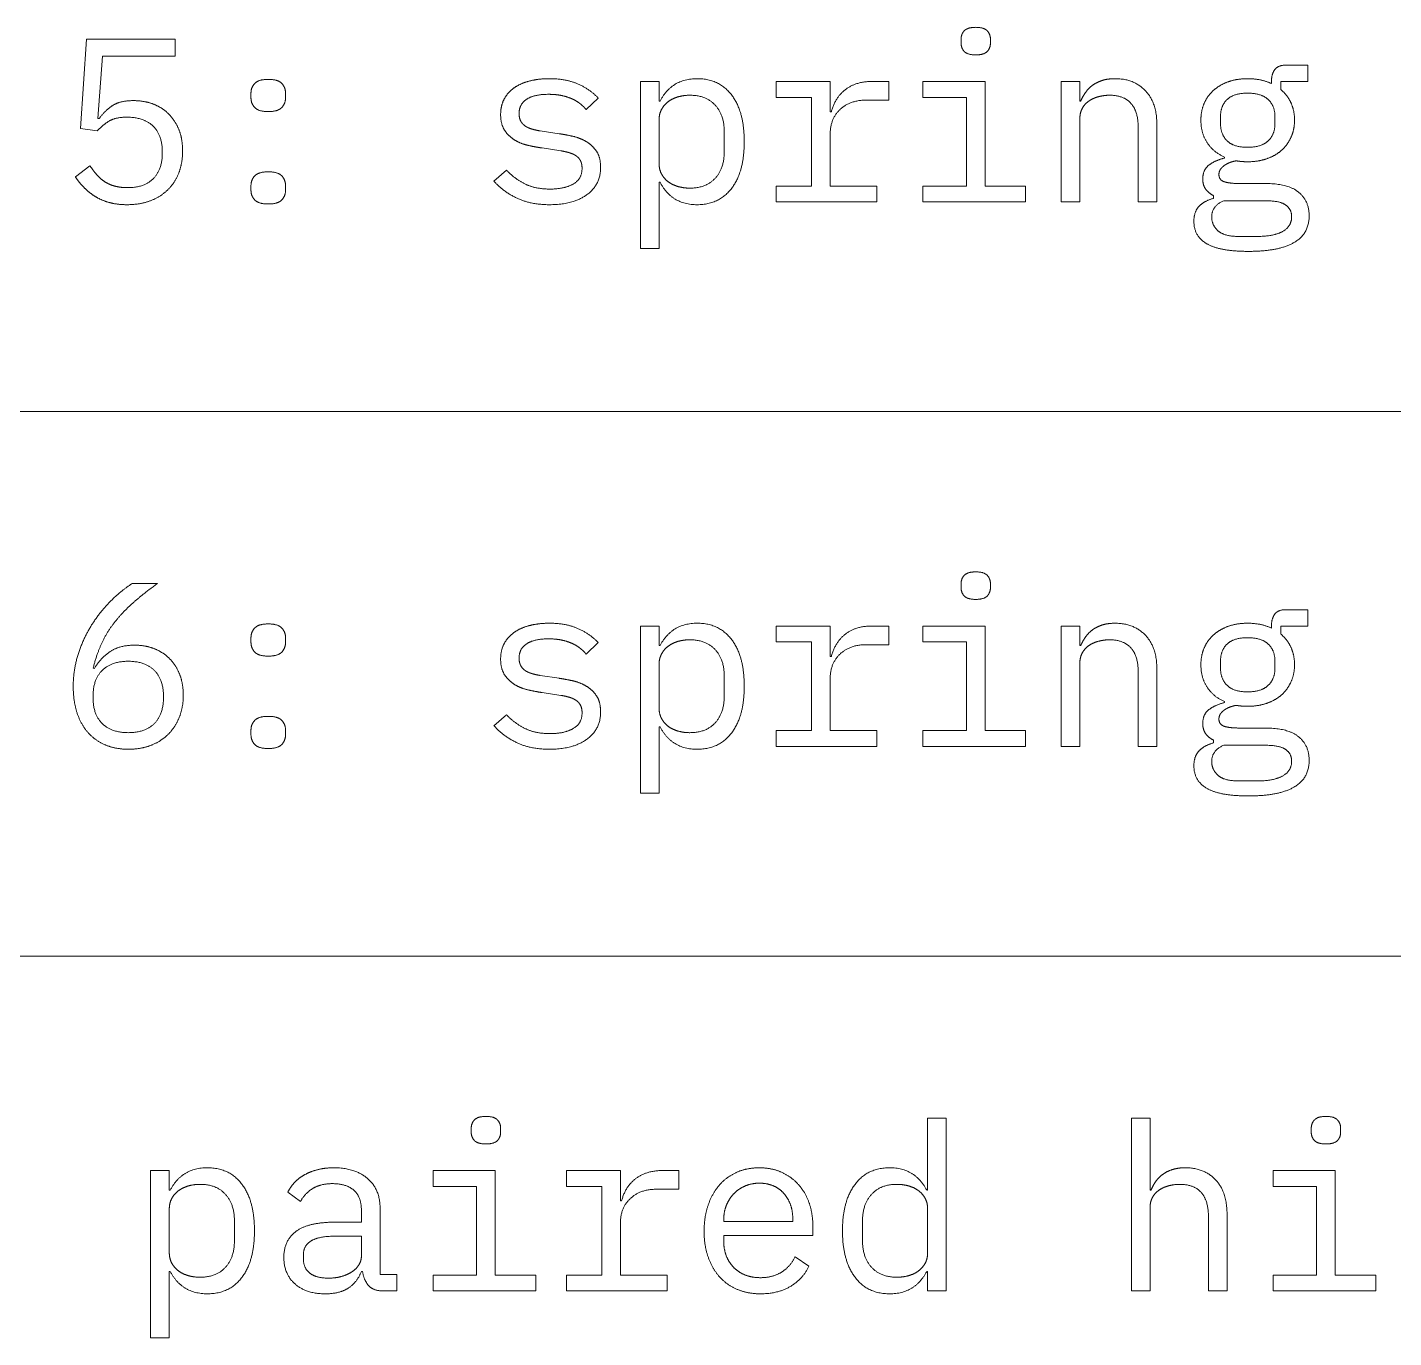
# Model space of a CAD drawing. Header units: millimetres. Extents: x 25 to 584, y 11 to 410.
# Drawn here: x 464.65 to 482.22, y 356.1 to 372.94 of the extents above; entities that cross this region are included whole.
import ezdxf

# ---------------------------------------------------------------- set-up
doc = ezdxf.new("R2010")
doc.units = ezdxf.units.MM
doc.layers.add('dims', color=7, linetype='Continuous', lineweight=5)

msp = doc.modelspace()

# ---------------------------------------------------------------- linework, layer by layer
at = {"layer": 'dims'}
for p, q in [((465.415, 372.79), (465.34, 371.638)), ((466.555, 372.79), (465.415, 372.79)), ((466.555, 372.571), (466.555, 372.79)), ((476.66, 372.787), (476.66, 372.739)), ((477.037, 372.739), (477.037, 372.787)), ((465.56, 371.77), (465.62, 372.571)), ((465.62, 372.571), (466.555, 372.571)), ((481.12, 372.454), (480.835, 372.454)), ((481.12, 372.244), (481.12, 372.454)), ((472.537, 372.244), (472.537, 370.096)), ((472.777, 372.244), (472.537, 372.244)), ((472.777, 371.992), (472.777, 372.244)), ((474.283, 372.244), (474.283, 372.04)), ((474.977, 372.244), (474.283, 372.244)), ((474.977, 371.854), (474.977, 372.244)), ((475.73, 372.244), (475.513, 372.244)), ((475.73, 372.004), (475.73, 372.244)), ((476.17, 372.244), (476.17, 372.04)), ((476.968, 372.244), (476.17, 372.244)), ((476.968, 370.9), (476.968, 372.244)), ((477.947, 372.244), (477.947, 370.696)), ((478.187, 372.244), (477.947, 372.244)), ((478.187, 371.992), (478.187, 372.244)), ((480.65, 372.244), (480.65, 372.217)), ((480.772, 372.244), (481.12, 372.244)), ((480.772, 372.139), (480.772, 372.244)), ((467.53, 372.091), (467.53, 372.037)), ((467.975, 372.037), (467.975, 372.091)), ((471.838, 371.884), (471.995, 372.031)), ((472.79, 371.992), (472.777, 371.992)), ((474.283, 372.04), (474.737, 372.04)), ((474.737, 372.04), (474.737, 370.9)), ((475.438, 372.004), (475.73, 372.004)), ((476.17, 372.04), (476.728, 372.04)), ((476.728, 372.04), (476.728, 370.9)), ((478.198, 371.992), (478.187, 371.992)), ((465.58, 371.77), (465.56, 371.77)), ((472.777, 371.191), (472.777, 371.749)), ((474.992, 371.854), (474.977, 371.854)), ((478.187, 370.696), (478.187, 371.77)), ((479.995, 371.704), (479.995, 371.791)), ((480.695, 371.791), (480.695, 371.704)), ((465.34, 371.638), (465.553, 371.608)), ((471.493, 371.572), (471.25, 371.608)), ((473.615, 371.602), (473.615, 371.338)), ((474.977, 370.9), (474.977, 371.569)), ((478.937, 371.647), (478.937, 370.696)), ((479.177, 370.696), (479.177, 371.689)), ((471.272, 371.389), (471.515, 371.353)), ((466.39, 371.344), (466.39, 371.32)), ((480.047, 371.272), (480.047, 371.26)), ((465.46, 371.161), (465.272, 371.017)), ((470.815, 371.104), (470.653, 370.963)), ((467.53, 370.903), (467.53, 370.849)), ((467.975, 370.849), (467.975, 370.903)), ((472.777, 370.948), (472.79, 370.948)), ((472.777, 370.096), (472.777, 370.948)), ((474.283, 370.9), (474.283, 370.696)), ((474.737, 370.9), (474.283, 370.9)), ((475.577, 370.9), (474.977, 370.9)), ((475.577, 370.696), (475.577, 370.9)), ((476.17, 370.9), (476.17, 370.696)), ((476.728, 370.9), (476.17, 370.9)), ((477.49, 370.9), (476.968, 370.9)), ((477.49, 370.696), (477.49, 370.9)), ((480.565, 370.933), (480.223, 370.933)), ((474.283, 370.696), (475.577, 370.696)), ((476.17, 370.696), (477.49, 370.696)), ((477.947, 370.696), (478.187, 370.696)), ((478.937, 370.696), (479.177, 370.696)), ((479.905, 370.777), (479.905, 370.741)), ((480.037, 370.711), (480.575, 370.711)), ((480.467, 370.252), (480.232, 370.252)), ((472.537, 370.096), (472.777, 370.096)), ((447.088, 368), (584, 368)), ((466.327, 365.79), (466.003, 365.79)), ((476.66, 365.787), (476.66, 365.739)), ((477.037, 365.739), (477.037, 365.787)), ((481.12, 365.454), (480.835, 365.454)), ((481.12, 365.244), (481.12, 365.454)), ((472.537, 365.244), (472.537, 363.096)), ((472.777, 365.244), (472.537, 365.244)), ((472.777, 364.992), (472.777, 365.244)), ((474.283, 365.244), (474.283, 365.04)), ((474.977, 365.244), (474.283, 365.244)), ((474.977, 364.854), (474.977, 365.244)), ((475.73, 365.244), (475.513, 365.244)), ((475.73, 365.004), (475.73, 365.244)), ((476.17, 365.244), (476.17, 365.04)), ((476.968, 365.244), (476.17, 365.244)), ((476.968, 363.9), (476.968, 365.244)), ((477.947, 365.244), (477.947, 363.696)), ((478.187, 365.244), (477.947, 365.244)), ((478.187, 364.992), (478.187, 365.244)), ((480.65, 365.244), (480.65, 365.217)), ((480.772, 365.244), (481.12, 365.244)), ((480.772, 365.139), (480.772, 365.244)), ((467.53, 365.091), (467.53, 365.037)), ((467.975, 365.037), (467.975, 365.091)), ((474.283, 365.04), (474.737, 365.04)), ((474.737, 365.04), (474.737, 363.9)), ((476.17, 365.04), (476.728, 365.04)), ((476.728, 365.04), (476.728, 363.9)), ((471.838, 364.884), (471.995, 365.031)), ((472.79, 364.992), (472.777, 364.992)), ((475.438, 365.004), (475.73, 365.004)), ((478.198, 364.992), (478.187, 364.992)), ((465.517, 364.698), (465.502, 364.704)), ((472.777, 364.191), (472.777, 364.749)), ((474.992, 364.854), (474.977, 364.854)), ((478.187, 363.696), (478.187, 364.77)), ((479.177, 363.696), (479.177, 364.689)), ((479.995, 364.704), (479.995, 364.791)), ((480.695, 364.791), (480.695, 364.704)), ((471.493, 364.572), (471.25, 364.608)), ((473.615, 364.602), (473.615, 364.338)), ((474.977, 363.9), (474.977, 364.569)), ((478.937, 364.647), (478.937, 363.696)), ((465.5, 364.32), (465.5, 364.344)), ((466.405, 364.344), (466.405, 364.32)), ((471.272, 364.389), (471.515, 364.353)), ((480.047, 364.272), (480.047, 364.26)), ((470.815, 364.104), (470.653, 363.963)), ((467.53, 363.903), (467.53, 363.849)), ((467.975, 363.849), (467.975, 363.903)), ((472.777, 363.948), (472.79, 363.948)), ((472.777, 363.096), (472.777, 363.948)), ((474.283, 363.9), (474.283, 363.696)), ((474.737, 363.9), (474.283, 363.9)), ((475.577, 363.9), (474.977, 363.9)), ((475.577, 363.696), (475.577, 363.9)), ((476.17, 363.9), (476.17, 363.696)), ((476.728, 363.9), (476.17, 363.9)), ((477.49, 363.9), (476.968, 363.9)), ((477.49, 363.696), (477.49, 363.9)), ((480.565, 363.933), (480.223, 363.933)), ((474.283, 363.696), (475.577, 363.696)), ((476.17, 363.696), (477.49, 363.696)), ((477.947, 363.696), (478.187, 363.696)), ((478.937, 363.696), (479.177, 363.696)), ((479.905, 363.777), (479.905, 363.741)), ((480.037, 363.711), (480.575, 363.711)), ((480.467, 363.252), (480.232, 363.252)), ((472.537, 363.096), (472.777, 363.096)), ((447.088, 361), (584, 361)), ((476.23, 358.916), (476.23, 357.992)), ((476.47, 358.916), (476.23, 358.916)), ((476.47, 356.696), (476.47, 358.916)), ((478.85, 358.916), (478.85, 356.696)), ((479.09, 358.916), (478.85, 358.916)), ((479.09, 357.992), (479.09, 358.916)), ((470.362, 358.787), (470.362, 358.739)), ((470.74, 358.739), (470.74, 358.787)), ((481.162, 358.787), (481.162, 358.739)), ((481.54, 358.739), (481.54, 358.787)), ((466.24, 358.244), (466.24, 356.096)), ((466.48, 358.244), (466.24, 358.244)), ((466.48, 357.992), (466.48, 358.244)), ((469.873, 358.244), (469.873, 358.04)), ((470.671, 358.244), (469.873, 358.244)), ((470.671, 356.9), (470.671, 358.244)), ((471.586, 358.244), (471.586, 358.04)), ((472.28, 358.244), (471.586, 358.244)), ((472.28, 357.854), (472.28, 358.244)), ((473.032, 358.244), (472.816, 358.244)), ((473.032, 358.004), (473.032, 358.244)), ((480.673, 358.244), (480.673, 358.04)), ((481.471, 358.244), (480.673, 358.244)), ((481.471, 356.9), (481.471, 358.244)), ((469.873, 358.04), (470.431, 358.04)), ((470.431, 358.04), (470.431, 356.9)), ((471.586, 358.04), (472.04, 358.04)), ((472.04, 358.04), (472.04, 356.9)), ((480.673, 358.04), (481.231, 358.04)), ((481.231, 358.04), (481.231, 356.9)), ((466.492, 357.992), (466.48, 357.992)), ((468.005, 357.968), (468.166, 357.848)), ((472.295, 357.854), (472.28, 357.854)), ((472.741, 358.004), (473.032, 358.004)), ((476.23, 357.992), (476.218, 357.992)), ((479.101, 357.992), (479.09, 357.992)), ((466.48, 357.191), (466.48, 357.749)), ((468.95, 357.734), (468.95, 357.581)), ((469.19, 356.906), (469.19, 357.758)), ((476.23, 357.749), (476.23, 357.191)), ((479.09, 356.696), (479.09, 357.77)), ((480.079, 356.696), (480.079, 357.689)), ((467.317, 357.602), (467.317, 357.338)), ((468.95, 357.581), (468.62, 357.581)), ((472.28, 356.9), (472.28, 357.569)), ((473.608, 357.59), (473.608, 357.611)), ((474.496, 357.59), (473.608, 357.59)), ((474.496, 357.623), (474.496, 357.59)), ((474.755, 357.41), (474.755, 357.524)), ((475.393, 357.338), (475.393, 357.602)), ((479.84, 357.647), (479.84, 356.696)), ((468.62, 357.401), (468.95, 357.401)), ((468.95, 357.401), (468.95, 357.146)), ((473.608, 357.41), (474.755, 357.41)), ((473.608, 357.338), (473.608, 357.41)), ((468.205, 357.104), (468.205, 357.167)), ((474.703, 357.017), (474.526, 357.137)), ((466.48, 356.948), (466.492, 356.948)), ((466.48, 356.096), (466.48, 356.948)), ((468.95, 356.948), (468.965, 356.948)), ((469.405, 356.906), (469.19, 356.906)), ((469.405, 356.696), (469.405, 356.906)), ((469.873, 356.9), (469.873, 356.696)), ((470.431, 356.9), (469.873, 356.9)), ((471.193, 356.9), (470.671, 356.9)), ((471.193, 356.696), (471.193, 356.9)), ((471.586, 356.9), (471.586, 356.696)), ((472.04, 356.9), (471.586, 356.9)), ((472.88, 356.9), (472.28, 356.9)), ((472.88, 356.696), (472.88, 356.9)), ((476.218, 356.948), (476.23, 356.948)), ((476.23, 356.948), (476.23, 356.696)), ((480.673, 356.9), (480.673, 356.696)), ((481.231, 356.9), (480.673, 356.9)), ((481.993, 356.9), (481.471, 356.9)), ((481.993, 356.696), (481.993, 356.9)), ((469.24, 356.696), (469.405, 356.696)), ((469.873, 356.696), (471.193, 356.696)), ((471.586, 356.696), (472.88, 356.696)), ((476.23, 356.696), (476.47, 356.696)), ((478.85, 356.696), (479.09, 356.696)), ((479.84, 356.696), (480.079, 356.696)), ((480.673, 356.696), (481.993, 356.696)), ((466.24, 356.096), (466.48, 356.096))]:
    msp.add_line(p, q, dxfattribs=at)
for points in [[(476.66, 372.787), (476.66, 372.853), (476.701, 372.896)], [(476.701, 372.896), (476.743, 372.94), (476.848, 372.94)], [(476.848, 372.94), (476.953, 372.94), (476.995, 372.896)], [(476.995, 372.896), (477.037, 372.853), (477.037, 372.787)], [(476.701, 372.629), (476.66, 372.673), (476.66, 372.739)], [(476.848, 372.586), (476.743, 372.586), (476.701, 372.629)], [(476.995, 372.629), (476.953, 372.586), (476.848, 372.586)], [(477.037, 372.739), (477.037, 372.673), (476.995, 372.629)], [(480.691, 372.394), (480.733, 372.454), (480.835, 372.454)], [(467.58, 372.22), (467.63, 372.271), (467.752, 372.271)], [(467.752, 372.271), (467.875, 372.271), (467.925, 372.22)], [(470.917, 372.164), (471.002, 372.223), (471.116, 372.251)], [(471.116, 372.251), (471.23, 372.28), (471.365, 372.28)], [(471.365, 372.28), (471.575, 372.28), (471.729, 372.214)], [(472.79, 371.992), (472.94, 372.28), (473.267, 372.28)], [(473.267, 372.28), (473.552, 372.28), (473.712, 372.067)], [(475.173, 372.14), (475.307, 372.244), (475.513, 372.244)], [(478.347, 372.193), (478.4, 372.232), (478.471, 372.256)], [(478.471, 372.256), (478.543, 372.28), (478.64, 372.28)], [(478.64, 372.28), (478.882, 372.28), (479.03, 372.125)], [(479.907, 372.131), (479.987, 372.202), (480.097, 372.241)], [(480.097, 372.241), (480.208, 372.28), (480.343, 372.28)], [(480.343, 372.28), (480.517, 372.28), (480.65, 372.217)], [(480.65, 372.244), (480.65, 372.334), (480.691, 372.394)], [(467.53, 372.091), (467.53, 372.169), (467.58, 372.22)], [(467.925, 372.22), (467.975, 372.169), (467.975, 372.091)], [(470.787, 372.02), (470.833, 372.106), (470.917, 372.164)], [(471.355, 372.079), (471.172, 372.079), (471.075, 372.016)], [(471.535, 372.061), (471.457, 372.079), (471.355, 372.079)], [(471.729, 372.214), (471.883, 372.148), (471.995, 372.031)], [(473.173, 372.067), (473.092, 372.067), (473.02, 372.046)], [(473.499, 371.939), (473.383, 372.067), (473.173, 372.067)], [(473.712, 372.067), (473.872, 371.854), (473.872, 371.47)], [(474.992, 371.854), (475.04, 372.037), (475.173, 372.14)], [(478.198, 371.992), (478.222, 372.049), (478.259, 372.101)], [(478.259, 372.101), (478.295, 372.154), (478.347, 372.193)], [(478.57, 372.067), (478.498, 372.067), (478.429, 372.049)], [(478.844, 371.963), (478.75, 372.067), (478.57, 372.067)], [(479.03, 372.125), (479.177, 371.971), (479.177, 371.689)], [(479.785, 371.962), (479.827, 372.061), (479.907, 372.131)], [(480.343, 372.094), (480.163, 372.094), (480.079, 372.011)], [(480.609, 372.011), (480.523, 372.094), (480.343, 372.094)], [(480.772, 372.139), (480.857, 372.067), (480.902, 371.968)], [(465.58, 371.77), (465.658, 371.875), (465.754, 371.936)], [(465.754, 371.936), (465.85, 371.998), (466.018, 371.998)], [(466.018, 371.998), (466.157, 371.998), (466.272, 371.954)], [(466.272, 371.954), (466.387, 371.911), (466.471, 371.827)], [(467.58, 371.908), (467.53, 371.959), (467.53, 372.037)], [(467.752, 371.857), (467.63, 371.857), (467.58, 371.908)], [(467.925, 371.908), (467.875, 371.857), (467.752, 371.857)], [(467.975, 372.037), (467.975, 371.959), (467.925, 371.908)], [(470.74, 371.818), (470.74, 371.935), (470.787, 372.02)], [(471.075, 372.016), (470.977, 371.953), (470.977, 371.833)], [(471.672, 372.014), (471.613, 372.043), (471.535, 372.061)], [(471.771, 371.951), (471.73, 371.986), (471.672, 372.014)], [(471.838, 371.884), (471.812, 371.917), (471.771, 371.951)], [(472.894, 371.984), (472.84, 371.944), (472.809, 371.885)], [(473.02, 372.046), (472.948, 372.025), (472.894, 371.984)], [(473.615, 371.602), (473.615, 371.812), (473.499, 371.939)], [(475.438, 372.004), (475.232, 372.004), (475.104, 371.884)], [(478.22, 371.902), (478.187, 371.845), (478.187, 371.77)], [(478.306, 371.995), (478.252, 371.959), (478.22, 371.902)], [(478.429, 372.049), (478.36, 372.031), (478.306, 371.995)], [(478.937, 371.647), (478.937, 371.86), (478.844, 371.963)], [(479.743, 371.746), (479.743, 371.863), (479.785, 371.962)], [(480.079, 372.011), (479.995, 371.929), (479.995, 371.791)], [(480.695, 371.791), (480.695, 371.929), (480.609, 372.011)], [(480.902, 371.968), (480.947, 371.869), (480.947, 371.746)], [(465.705, 371.734), (465.622, 371.683), (465.553, 371.608)], [(465.937, 371.785), (465.787, 371.785), (465.705, 371.734)], [(466.274, 371.668), (466.157, 371.785), (465.937, 371.785)], [(466.471, 371.827), (466.555, 371.743), (466.604, 371.624)], [(470.793, 371.614), (470.74, 371.692), (470.74, 371.818)], [(470.977, 371.833), (470.977, 371.773), (471, 371.732)], [(471, 371.732), (471.022, 371.692), (471.061, 371.668)], [(472.809, 371.885), (472.777, 371.827), (472.777, 371.749)], [(475.104, 371.884), (474.977, 371.764), (474.977, 371.569)], [(479.823, 371.458), (479.743, 371.581), (479.743, 371.746)], [(480.947, 371.746), (480.947, 371.629), (480.903, 371.53)], [(466.39, 371.344), (466.39, 371.551), (466.274, 371.668)], [(466.604, 371.624), (466.651, 371.506), (466.651, 371.353)], [(470.924, 371.489), (470.845, 371.536), (470.793, 371.614)], [(471.061, 371.668), (471.1, 371.644), (471.15, 371.63)], [(471.15, 371.63), (471.2, 371.617), (471.25, 371.608)], [(471.493, 371.572), (471.577, 371.56), (471.67, 371.539)], [(471.67, 371.539), (471.763, 371.518), (471.841, 371.471)], [(479.995, 371.704), (479.995, 371.566), (480.079, 371.482)], [(480.609, 371.482), (480.695, 371.566), (480.695, 371.704)], [(471.096, 371.422), (471.002, 371.443), (470.924, 371.489)], [(471.272, 371.389), (471.19, 371.401), (471.096, 371.422)], [(471.841, 371.471), (471.92, 371.425), (471.972, 371.347)], [(473.872, 371.47), (473.872, 371.086), (473.712, 370.873)], [(480.047, 371.272), (479.902, 371.335), (479.823, 371.458)], [(480.079, 371.482), (480.163, 371.398), (480.343, 371.398)], [(480.343, 371.398), (480.523, 371.398), (480.609, 371.482)], [(480.903, 371.53), (480.86, 371.431), (480.781, 371.36)], [(466.275, 370.996), (466.39, 371.113), (466.39, 371.32)], [(466.651, 371.353), (466.651, 371.2), (466.604, 371.073)], [(471.616, 371.33), (471.568, 371.344), (471.515, 371.353)], [(471.704, 371.293), (471.665, 371.317), (471.616, 371.33)], [(471.765, 371.228), (471.742, 371.269), (471.704, 371.293)], [(471.787, 371.128), (471.787, 371.188), (471.765, 371.228)], [(471.972, 371.347), (472.025, 371.269), (472.025, 371.143)], [(472.777, 371.191), (472.777, 371.113), (472.809, 371.054)], [(473.499, 371), (473.615, 371.128), (473.615, 371.338)], [(479.847, 371.17), (479.927, 371.23), (480.047, 371.26)], [(480.121, 371.204), (480.082, 371.191), (480.05, 371.168)], [(480.197, 371.224), (480.16, 371.218), (480.121, 371.204)], [(480.269, 371.215), (480.232, 371.218), (480.197, 371.224)], [(480.343, 371.212), (480.305, 371.212), (480.269, 371.215)], [(480.591, 371.251), (480.478, 371.212), (480.343, 371.212)], [(480.781, 371.36), (480.703, 371.29), (480.591, 371.251)], [(465.38, 370.885), (465.32, 370.948), (465.272, 371.017)], [(465.46, 371.161), (465.502, 371.098), (465.546, 371.047)], [(465.546, 371.047), (465.59, 370.996), (465.646, 370.958)], [(466.604, 371.073), (466.555, 370.945), (466.462, 370.853)], [(467.53, 370.903), (467.53, 370.981), (467.58, 371.032)], [(467.58, 371.032), (467.63, 371.083), (467.752, 371.083)], [(467.752, 371.083), (467.875, 371.083), (467.925, 371.032)], [(467.925, 371.032), (467.975, 370.981), (467.975, 370.903)], [(470.815, 371.104), (470.927, 370.987), (471.059, 370.924)], [(471.672, 370.925), (471.787, 370.99), (471.787, 371.128)], [(472.025, 371.143), (472.025, 370.912), (471.846, 370.786)], [(472.809, 371.054), (472.84, 370.996), (472.894, 370.955)], [(479.767, 370.99), (479.767, 371.11), (479.847, 371.17)], [(479.995, 371.116), (479.975, 371.086), (479.975, 371.047)], [(479.975, 371.047), (479.975, 370.978), (480.043, 370.955)], [(480.05, 371.168), (480.017, 371.146), (479.995, 371.116)], [(465.519, 370.771), (465.44, 370.822), (465.38, 370.885)], [(465.646, 370.958), (465.703, 370.921), (465.775, 370.9)], [(465.775, 370.9), (465.847, 370.879), (465.943, 370.879)], [(465.943, 370.879), (466.16, 370.879), (466.275, 370.996)], [(466.462, 370.853), (466.37, 370.762), (466.237, 370.711)], [(467.58, 370.72), (467.53, 370.771), (467.53, 370.849)], [(467.975, 370.849), (467.975, 370.771), (467.925, 370.72)], [(470.952, 370.743), (470.777, 370.825), (470.653, 370.963)], [(471.059, 370.924), (471.19, 370.861), (471.377, 370.861)], [(471.377, 370.861), (471.557, 370.861), (471.672, 370.925)], [(473.267, 370.66), (472.94, 370.66), (472.79, 370.948)], [(472.894, 370.955), (472.948, 370.915), (473.02, 370.894)], [(473.02, 370.894), (473.092, 370.873), (473.173, 370.873)], [(473.173, 370.873), (473.383, 370.873), (473.499, 371)], [(473.712, 370.873), (473.552, 370.66), (473.267, 370.66)], [(479.804, 370.861), (479.767, 370.912), (479.767, 370.99)], [(479.905, 370.777), (479.84, 370.81), (479.804, 370.861)], [(480.043, 370.955), (480.112, 370.933), (480.223, 370.933)], [(480.565, 370.933), (480.865, 370.933), (481, 370.82)], [(465.702, 370.69), (465.598, 370.72), (465.519, 370.771)], [(465.937, 370.66), (465.805, 370.66), (465.702, 370.69)], [(466.237, 370.711), (466.105, 370.66), (465.937, 370.66)], [(467.752, 370.669), (467.63, 370.669), (467.58, 370.72)], [(467.925, 370.72), (467.875, 370.669), (467.752, 370.669)], [(471.37, 370.66), (471.127, 370.66), (470.952, 370.743)], [(471.846, 370.786), (471.667, 370.66), (471.37, 370.66)], [(479.719, 370.639), (479.785, 370.708), (479.905, 370.741)], [(480.037, 370.711), (479.882, 370.648), (479.882, 370.501)], [(480.835, 370.655), (480.76, 370.711), (480.575, 370.711)], [(481, 370.82), (481.135, 370.708), (481.135, 370.519)], [(479.653, 370.444), (479.653, 370.57), (479.719, 370.639)], [(479.882, 370.501), (479.882, 370.399), (479.962, 370.325)], [(480.794, 370.316), (480.91, 370.381), (480.91, 370.507)], [(480.91, 370.507), (480.91, 370.6), (480.835, 370.655)], [(481.135, 370.519), (481.135, 370.285), (480.94, 370.173)], [(479.817, 370.159), (479.653, 370.258), (479.653, 370.444)], [(479.962, 370.325), (480.043, 370.252), (480.232, 370.252)], [(480.467, 370.252), (480.677, 370.252), (480.794, 370.316)], [(480.355, 370.06), (479.98, 370.06), (479.817, 370.159)], [(480.94, 370.173), (480.745, 370.06), (480.355, 370.06)], [(476.701, 365.896), (476.743, 365.94), (476.848, 365.94)], [(476.848, 365.94), (476.953, 365.94), (476.995, 365.896)], [(465.74, 365.578), (465.875, 365.709), (466.003, 365.79)], [(466.327, 365.79), (466.157, 365.667), (466.023, 365.55)], [(476.66, 365.787), (476.66, 365.853), (476.701, 365.896)], [(476.995, 365.896), (477.037, 365.853), (477.037, 365.787)], [(465.495, 365.278), (465.605, 365.448), (465.74, 365.578)], [(476.701, 365.629), (476.66, 365.673), (476.66, 365.739)], [(476.848, 365.586), (476.743, 365.586), (476.701, 365.629)], [(476.995, 365.629), (476.953, 365.586), (476.848, 365.586)], [(477.037, 365.739), (477.037, 365.673), (476.995, 365.629)], [(466.023, 365.55), (465.89, 365.433), (465.787, 365.305)], [(480.65, 365.244), (480.65, 365.334), (480.691, 365.394)], [(480.691, 365.394), (480.733, 365.454), (480.835, 365.454)], [(465.315, 364.903), (465.385, 365.109), (465.495, 365.278)], [(465.787, 365.305), (465.685, 365.178), (465.616, 365.032)], [(467.53, 365.091), (467.53, 365.169), (467.58, 365.22)], [(467.58, 365.22), (467.63, 365.271), (467.752, 365.271)], [(467.752, 365.271), (467.875, 365.271), (467.925, 365.22)], [(467.925, 365.22), (467.975, 365.169), (467.975, 365.091)], [(470.917, 365.164), (471.002, 365.223), (471.116, 365.251)], [(471.116, 365.251), (471.23, 365.28), (471.365, 365.28)], [(471.365, 365.28), (471.575, 365.28), (471.729, 365.214)], [(471.729, 365.214), (471.883, 365.148), (471.995, 365.031)], [(472.79, 364.992), (472.94, 365.28), (473.267, 365.28)], [(473.267, 365.28), (473.552, 365.28), (473.712, 365.067)], [(475.173, 365.14), (475.307, 365.244), (475.513, 365.244)], [(478.347, 365.193), (478.4, 365.232), (478.471, 365.256)], [(478.471, 365.256), (478.543, 365.28), (478.64, 365.28)], [(478.64, 365.28), (478.882, 365.28), (479.03, 365.125)], [(479.907, 365.131), (479.987, 365.202), (480.097, 365.241)], [(480.097, 365.241), (480.208, 365.28), (480.343, 365.28)], [(480.343, 365.28), (480.517, 365.28), (480.65, 365.217)], [(470.787, 365.02), (470.833, 365.106), (470.917, 365.164)], [(471.355, 365.079), (471.172, 365.079), (471.075, 365.016)], [(471.535, 365.061), (471.457, 365.079), (471.355, 365.079)], [(471.672, 365.014), (471.613, 365.043), (471.535, 365.061)], [(473.02, 365.046), (472.948, 365.025), (472.894, 364.984)], [(473.173, 365.067), (473.092, 365.067), (473.02, 365.046)], [(473.499, 364.939), (473.383, 365.067), (473.173, 365.067)], [(473.712, 365.067), (473.872, 364.854), (473.872, 364.47)], [(474.992, 364.854), (475.04, 365.037), (475.173, 365.14)], [(478.198, 364.992), (478.222, 365.049), (478.259, 365.101)], [(478.259, 365.101), (478.295, 365.154), (478.347, 365.193)], [(478.429, 365.049), (478.36, 365.031), (478.306, 364.995)], [(478.57, 365.067), (478.498, 365.067), (478.429, 365.049)], [(478.844, 364.963), (478.75, 365.067), (478.57, 365.067)], [(479.03, 365.125), (479.177, 364.971), (479.177, 364.689)], [(479.785, 364.962), (479.827, 365.061), (479.907, 365.131)], [(480.343, 365.094), (480.163, 365.094), (480.079, 365.011)], [(480.609, 365.011), (480.523, 365.094), (480.343, 365.094)], [(480.772, 365.139), (480.857, 365.067), (480.902, 364.968)], [(465.245, 364.464), (465.245, 364.698), (465.315, 364.903)], [(465.616, 365.032), (465.547, 364.887), (465.502, 364.704)], [(465.517, 364.698), (465.592, 364.827), (465.715, 364.912)], [(465.715, 364.912), (465.838, 364.998), (466.033, 364.998)], [(466.033, 364.998), (466.172, 364.998), (466.286, 364.953)], [(466.286, 364.953), (466.4, 364.908), (466.484, 364.824)], [(467.58, 364.908), (467.53, 364.959), (467.53, 365.037)], [(467.752, 364.857), (467.63, 364.857), (467.58, 364.908)], [(467.925, 364.908), (467.875, 364.857), (467.752, 364.857)], [(467.975, 365.037), (467.975, 364.959), (467.925, 364.908)], [(470.74, 364.818), (470.74, 364.935), (470.787, 365.02)], [(471.075, 365.016), (470.977, 364.953), (470.977, 364.833)], [(471.771, 364.951), (471.73, 364.986), (471.672, 365.014)], [(471.838, 364.884), (471.812, 364.917), (471.771, 364.951)], [(472.809, 364.885), (472.777, 364.827), (472.777, 364.749)], [(472.894, 364.984), (472.84, 364.944), (472.809, 364.885)], [(473.615, 364.602), (473.615, 364.812), (473.499, 364.939)], [(475.104, 364.884), (474.977, 364.764), (474.977, 364.569)], [(475.438, 365.004), (475.232, 365.004), (475.104, 364.884)], [(478.22, 364.902), (478.187, 364.845), (478.187, 364.77)], [(478.306, 364.995), (478.252, 364.959), (478.22, 364.902)], [(478.937, 364.647), (478.937, 364.86), (478.844, 364.963)], [(479.743, 364.746), (479.743, 364.863), (479.785, 364.962)], [(480.079, 365.011), (479.995, 364.929), (479.995, 364.791)], [(480.695, 364.791), (480.695, 364.929), (480.609, 365.011)], [(480.902, 364.968), (480.947, 364.869), (480.947, 364.746)], [(465.952, 364.791), (465.737, 364.791), (465.618, 364.674)], [(466.287, 364.674), (466.168, 364.791), (465.952, 364.791)], [(466.484, 364.824), (466.567, 364.74), (466.614, 364.62)], [(470.793, 364.614), (470.74, 364.692), (470.74, 364.818)], [(470.977, 364.833), (470.977, 364.773), (471, 364.732)], [(471, 364.732), (471.022, 364.692), (471.061, 364.668)], [(479.823, 364.458), (479.743, 364.581), (479.743, 364.746)], [(479.995, 364.704), (479.995, 364.566), (480.079, 364.482)], [(480.609, 364.482), (480.695, 364.566), (480.695, 364.704)], [(480.947, 364.746), (480.947, 364.629), (480.903, 364.53)], [(465.618, 364.674), (465.5, 364.557), (465.5, 364.344)], [(466.405, 364.344), (466.405, 364.557), (466.287, 364.674)], [(466.614, 364.62), (466.66, 364.5), (466.66, 364.353)], [(470.924, 364.489), (470.845, 364.536), (470.793, 364.614)], [(471.061, 364.668), (471.1, 364.644), (471.15, 364.63)], [(471.15, 364.63), (471.2, 364.617), (471.25, 364.608)], [(471.493, 364.572), (471.577, 364.56), (471.67, 364.539)], [(471.67, 364.539), (471.763, 364.518), (471.841, 364.471)], [(480.903, 364.53), (480.86, 364.431), (480.781, 364.36)], [(465.294, 364.128), (465.245, 364.278), (465.245, 364.464)], [(466.66, 364.353), (466.66, 364.2), (466.609, 364.073)], [(471.096, 364.422), (471.002, 364.443), (470.924, 364.489)], [(471.272, 364.389), (471.19, 364.401), (471.096, 364.422)], [(471.616, 364.33), (471.568, 364.344), (471.515, 364.353)], [(471.841, 364.471), (471.92, 364.425), (471.972, 364.347)], [(471.972, 364.347), (472.025, 364.269), (472.025, 364.143)], [(473.499, 364), (473.615, 364.128), (473.615, 364.338)], [(473.872, 364.47), (473.872, 364.086), (473.712, 363.873)], [(480.047, 364.272), (479.902, 364.335), (479.823, 364.458)], [(480.079, 364.482), (480.163, 364.398), (480.343, 364.398)], [(480.343, 364.398), (480.523, 364.398), (480.609, 364.482)], [(480.781, 364.36), (480.703, 364.29), (480.591, 364.251)], [(465.5, 364.32), (465.5, 364.107), (465.618, 363.99)], [(466.287, 363.99), (466.405, 364.107), (466.405, 364.32)], [(471.704, 364.293), (471.665, 364.317), (471.616, 364.33)], [(471.765, 364.228), (471.742, 364.269), (471.704, 364.293)], [(471.787, 364.128), (471.787, 364.188), (471.765, 364.228)], [(472.777, 364.191), (472.777, 364.113), (472.809, 364.054)], [(479.767, 363.99), (479.767, 364.11), (479.847, 364.17)], [(479.847, 364.17), (479.927, 364.23), (480.047, 364.26)], [(480.05, 364.168), (480.017, 364.146), (479.995, 364.116)], [(480.121, 364.204), (480.082, 364.191), (480.05, 364.168)], [(480.197, 364.224), (480.16, 364.218), (480.121, 364.204)], [(480.269, 364.215), (480.232, 364.218), (480.197, 364.224)], [(480.343, 364.212), (480.305, 364.212), (480.269, 364.215)], [(480.591, 364.251), (480.478, 364.212), (480.343, 364.212)], [(465.435, 363.874), (465.343, 363.978), (465.294, 364.128)], [(465.618, 363.99), (465.737, 363.873), (465.952, 363.873)], [(465.952, 363.873), (466.168, 363.873), (466.287, 363.99)], [(466.609, 364.073), (466.558, 363.945), (466.467, 363.853)], [(467.53, 363.903), (467.53, 363.981), (467.58, 364.032)], [(467.58, 364.032), (467.63, 364.083), (467.752, 364.083)], [(467.752, 364.083), (467.875, 364.083), (467.925, 364.032)], [(467.925, 364.032), (467.975, 363.981), (467.975, 363.903)], [(470.815, 364.104), (470.927, 363.987), (471.059, 363.924)], [(471.672, 363.925), (471.787, 363.99), (471.787, 364.128)], [(472.025, 364.143), (472.025, 363.912), (471.846, 363.786)], [(472.809, 364.054), (472.84, 363.996), (472.894, 363.955)], [(473.173, 363.873), (473.383, 363.873), (473.499, 364)], [(479.804, 363.861), (479.767, 363.912), (479.767, 363.99)], [(479.995, 364.116), (479.975, 364.086), (479.975, 364.047)], [(479.975, 364.047), (479.975, 363.978), (480.043, 363.955)], [(465.658, 363.715), (465.527, 363.771), (465.435, 363.874)], [(466.467, 363.853), (466.375, 363.762), (466.245, 363.711)], [(467.58, 363.72), (467.53, 363.771), (467.53, 363.849)], [(467.975, 363.849), (467.975, 363.771), (467.925, 363.72)], [(470.952, 363.743), (470.777, 363.825), (470.653, 363.963)], [(471.059, 363.924), (471.19, 363.861), (471.377, 363.861)], [(471.377, 363.861), (471.557, 363.861), (471.672, 363.925)], [(473.267, 363.66), (472.94, 363.66), (472.79, 363.948)], [(472.894, 363.955), (472.948, 363.915), (473.02, 363.894)], [(473.02, 363.894), (473.092, 363.873), (473.173, 363.873)], [(473.712, 363.873), (473.552, 363.66), (473.267, 363.66)], [(479.905, 363.777), (479.84, 363.81), (479.804, 363.861)], [(480.043, 363.955), (480.112, 363.933), (480.223, 363.933)], [(480.565, 363.933), (480.865, 363.933), (481, 363.82)], [(481, 363.82), (481.135, 363.708), (481.135, 363.519)], [(465.955, 363.66), (465.79, 363.66), (465.658, 363.715)], [(466.245, 363.711), (466.115, 363.66), (465.955, 363.66)], [(467.752, 363.669), (467.63, 363.669), (467.58, 363.72)], [(467.925, 363.72), (467.875, 363.669), (467.752, 363.669)], [(471.37, 363.66), (471.127, 363.66), (470.952, 363.743)], [(471.846, 363.786), (471.667, 363.66), (471.37, 363.66)], [(479.653, 363.444), (479.653, 363.57), (479.719, 363.639)], [(479.719, 363.639), (479.785, 363.708), (479.905, 363.741)], [(480.037, 363.711), (479.882, 363.648), (479.882, 363.501)], [(480.835, 363.655), (480.76, 363.711), (480.575, 363.711)], [(480.91, 363.507), (480.91, 363.6), (480.835, 363.655)], [(479.882, 363.501), (479.882, 363.399), (479.962, 363.325)], [(480.794, 363.316), (480.91, 363.381), (480.91, 363.507)], [(481.135, 363.519), (481.135, 363.285), (480.94, 363.173)], [(479.817, 363.159), (479.653, 363.258), (479.653, 363.444)], [(479.962, 363.325), (480.043, 363.252), (480.232, 363.252)], [(480.467, 363.252), (480.677, 363.252), (480.794, 363.316)], [(480.355, 363.06), (479.98, 363.06), (479.817, 363.159)], [(480.94, 363.173), (480.745, 363.06), (480.355, 363.06)], [(470.362, 358.787), (470.362, 358.853), (470.404, 358.896)], [(470.404, 358.896), (470.446, 358.94), (470.551, 358.94)], [(470.551, 358.94), (470.656, 358.94), (470.698, 358.896)], [(470.698, 358.896), (470.74, 358.853), (470.74, 358.787)], [(481.162, 358.787), (481.162, 358.853), (481.204, 358.896)], [(481.204, 358.896), (481.246, 358.94), (481.351, 358.94)], [(481.351, 358.94), (481.456, 358.94), (481.498, 358.896)], [(481.498, 358.896), (481.54, 358.853), (481.54, 358.787)], [(470.404, 358.629), (470.362, 358.673), (470.362, 358.739)], [(470.74, 358.739), (470.74, 358.673), (470.698, 358.629)], [(481.204, 358.629), (481.162, 358.673), (481.162, 358.739)], [(481.54, 358.739), (481.54, 358.673), (481.498, 358.629)], [(470.551, 358.586), (470.446, 358.586), (470.404, 358.629)], [(470.698, 358.629), (470.656, 358.586), (470.551, 358.586)], [(481.351, 358.586), (481.246, 358.586), (481.204, 358.629)], [(481.498, 358.629), (481.456, 358.586), (481.351, 358.586)], [(466.492, 357.992), (466.642, 358.28), (466.97, 358.28)], [(466.97, 358.28), (467.255, 358.28), (467.415, 358.067)], [(468.211, 358.185), (468.286, 358.229), (468.382, 358.254)], [(468.382, 358.254), (468.478, 358.28), (468.595, 358.28)], [(468.595, 358.28), (468.868, 358.28), (469.029, 358.142)], [(472.476, 358.14), (472.61, 358.244), (472.816, 358.244)], [(473.554, 358.059), (473.647, 358.166), (473.778, 358.223)], [(473.778, 358.223), (473.908, 358.28), (474.067, 358.28)], [(474.067, 358.28), (474.223, 358.28), (474.351, 358.223)], [(474.351, 358.223), (474.478, 358.166), (474.568, 358.065)], [(475.296, 358.067), (475.456, 358.28), (475.741, 358.28)], [(475.741, 358.28), (476.068, 358.28), (476.218, 357.992)], [(479.161, 358.101), (479.197, 358.154), (479.25, 358.193)], [(479.25, 358.193), (479.302, 358.232), (479.374, 358.256)], [(479.374, 358.256), (479.446, 358.28), (479.542, 358.28)], [(479.542, 358.28), (479.785, 358.28), (479.932, 358.125)], [(466.723, 358.046), (466.651, 358.025), (466.597, 357.984)], [(466.876, 358.067), (466.795, 358.067), (466.723, 358.046)], [(467.202, 357.939), (467.086, 358.067), (466.876, 358.067)], [(467.415, 358.067), (467.575, 357.854), (467.575, 357.47)], [(468.005, 357.968), (468.035, 358.028), (468.085, 358.085)], [(468.085, 358.085), (468.136, 358.142), (468.211, 358.185)], [(468.325, 358.014), (468.226, 357.953), (468.166, 357.848)], [(468.58, 358.076), (468.425, 358.076), (468.325, 358.014)], [(468.854, 357.99), (468.757, 358.076), (468.58, 358.076)], [(469.029, 358.142), (469.19, 358.004), (469.19, 357.758)], [(472.295, 357.854), (472.342, 358.037), (472.476, 358.14)], [(473.409, 357.803), (473.461, 357.953), (473.554, 358.059)], [(473.884, 358.046), (473.8, 358.01), (473.739, 357.947)], [(474.067, 358.082), (473.968, 358.082), (473.884, 358.046)], [(474.243, 358.049), (474.163, 358.082), (474.067, 358.082)], [(474.378, 357.954), (474.322, 358.016), (474.243, 358.049)], [(474.568, 358.065), (474.658, 357.965), (474.706, 357.827)], [(475.135, 357.47), (475.135, 357.854), (475.296, 358.067)], [(475.835, 358.067), (475.625, 358.067), (475.509, 357.939)], [(475.987, 358.046), (475.915, 358.067), (475.835, 358.067)], [(476.114, 357.984), (476.06, 358.025), (475.987, 358.046)], [(479.101, 357.992), (479.125, 358.049), (479.161, 358.101)], [(479.332, 358.049), (479.263, 358.031), (479.209, 357.995)], [(479.473, 358.067), (479.401, 358.067), (479.332, 358.049)], [(479.746, 357.963), (479.653, 358.067), (479.473, 358.067)], [(479.932, 358.125), (480.079, 357.971), (480.079, 357.689)], [(466.512, 357.885), (466.48, 357.827), (466.48, 357.749)], [(466.597, 357.984), (466.543, 357.944), (466.512, 357.885)], [(467.317, 357.602), (467.317, 357.812), (467.202, 357.939)], [(468.95, 357.734), (468.95, 357.905), (468.854, 357.99)], [(472.407, 357.884), (472.28, 357.764), (472.28, 357.569)], [(472.741, 358.004), (472.535, 358.004), (472.407, 357.884)], [(473.739, 357.947), (473.677, 357.884), (473.643, 357.798)], [(474.465, 357.809), (474.433, 357.893), (474.378, 357.954)], [(475.509, 357.939), (475.393, 357.812), (475.393, 357.602)], [(476.199, 357.885), (476.167, 357.944), (476.114, 357.984)], [(476.23, 357.749), (476.23, 357.827), (476.199, 357.885)], [(479.122, 357.902), (479.09, 357.845), (479.09, 357.77)], [(479.209, 357.995), (479.155, 357.959), (479.122, 357.902)], [(479.84, 357.647), (479.84, 357.86), (479.746, 357.963)], [(473.356, 357.467), (473.356, 357.653), (473.409, 357.803)], [(473.643, 357.798), (473.608, 357.713), (473.608, 357.611)], [(474.496, 357.623), (474.496, 357.725), (474.465, 357.809)], [(474.706, 357.827), (474.755, 357.689), (474.755, 357.524)], [(468.111, 357.464), (468.268, 357.581), (468.62, 357.581)], [(467.202, 357), (467.317, 357.128), (467.317, 357.338)], [(467.575, 357.47), (467.575, 357.086), (467.415, 356.873)], [(467.953, 357.131), (467.953, 357.347), (468.111, 357.464)], [(468.304, 357.341), (468.205, 357.281), (468.205, 357.167)], [(468.62, 357.401), (468.403, 357.401), (468.304, 357.341)], [(473.407, 357.135), (473.356, 357.284), (473.356, 357.467)], [(473.608, 357.338), (473.608, 357.236), (473.641, 357.149)], [(475.296, 356.873), (475.135, 357.086), (475.135, 357.47)], [(475.393, 357.338), (475.393, 357.128), (475.509, 357)], [(466.48, 357.191), (466.48, 357.113), (466.512, 357.054)], [(468.918, 357.033), (468.95, 357.086), (468.95, 357.146)], [(473.553, 356.88), (473.458, 356.987), (473.407, 357.135)], [(473.641, 357.149), (473.675, 357.062), (473.736, 356.999)], [(474.352, 356.939), (474.466, 357.011), (474.526, 357.137)], [(476.199, 357.054), (476.23, 357.113), (476.23, 357.191)], [(466.512, 357.054), (466.543, 356.996), (466.597, 356.955)], [(466.876, 356.873), (467.086, 356.873), (467.202, 357)], [(468.097, 356.786), (467.953, 356.912), (467.953, 357.131)], [(468.205, 357.104), (468.205, 356.984), (468.291, 356.922)], [(468.829, 356.943), (468.886, 356.981), (468.918, 357.033)], [(473.736, 356.999), (473.797, 356.936), (473.886, 356.901)], [(474.703, 357.017), (474.635, 356.861), (474.474, 356.76)], [(475.509, 357), (475.625, 356.873), (475.835, 356.873)], [(476.114, 356.955), (476.167, 356.996), (476.199, 357.054)], [(466.97, 356.66), (466.642, 356.66), (466.492, 356.948)], [(466.597, 356.955), (466.651, 356.915), (466.723, 356.894)], [(466.723, 356.894), (466.795, 356.873), (466.876, 356.873)], [(467.415, 356.873), (467.255, 356.66), (466.97, 356.66)], [(468.485, 356.66), (468.241, 356.66), (468.097, 356.786)], [(468.291, 356.922), (468.376, 356.861), (468.526, 356.861)], [(468.526, 356.861), (468.62, 356.861), (468.696, 356.883)], [(468.696, 356.883), (468.772, 356.906), (468.829, 356.943)], [(468.95, 356.948), (468.898, 356.813), (468.786, 356.736)], [(469.04, 356.768), (468.98, 356.84), (468.965, 356.948)], [(473.781, 356.717), (473.647, 356.774), (473.553, 356.88)], [(473.886, 356.901), (473.975, 356.867), (474.082, 356.867)], [(474.082, 356.867), (474.238, 356.867), (474.352, 356.939)], [(475.741, 356.66), (475.456, 356.66), (475.296, 356.873)], [(476.218, 356.948), (476.068, 356.66), (475.741, 356.66)], [(475.835, 356.873), (475.915, 356.873), (475.987, 356.894)], [(475.987, 356.894), (476.06, 356.915), (476.114, 356.955)], [(468.786, 356.736), (468.673, 356.66), (468.485, 356.66)], [(469.24, 356.696), (469.1, 356.696), (469.04, 356.768)], [(474.082, 356.66), (473.915, 356.66), (473.781, 356.717)], [(474.474, 356.76), (474.313, 356.66), (474.082, 356.66)]]:
    msp.add_open_spline(points, degree=2, dxfattribs=at)

doc.saveas('drawing.dxf')
